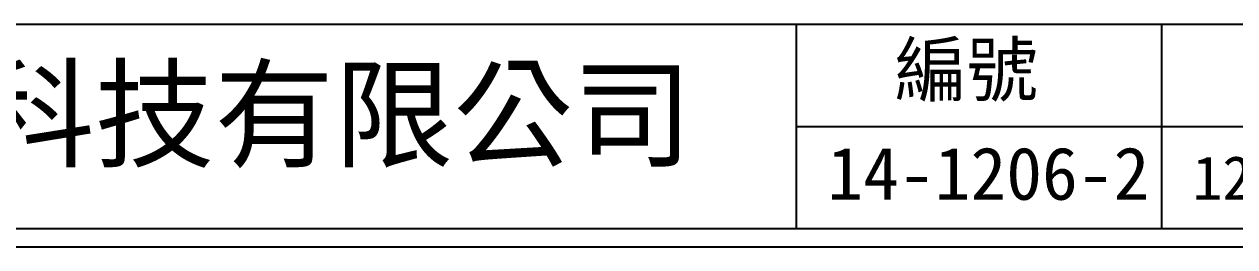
# Model space of a CAD drawing. Extents: x 926 to 1213, y -211 to -7.
# Drawn here: x 1008.6 to 1091.5, y -211.2 to -196 of the extents above; entities that cross this region are included whole.
import ezdxf

# ---------------------------------------------------------------- set-up
doc = ezdxf.new("R2010")
doc.units = 0
doc.layers.add('圖框層', color=7, linetype='CONTINUOUS')
doc.styles.add('STSL', font='KAIU.TTF')

msp = doc.modelspace()

# ---------------------------------------------------------------- linework, layer by layer
at = {"layer": '圖框層', "color": 7}
for p, q in [((926.992, -195.969), (1211.493, -195.969)), ((1061.493, -209.969), (1061.493, -195.969)), ((1086.493, -209.969), (1086.493, -195.969)), ((1061.493, -202.969), (1211.493, -202.969)), ((926.992, -209.969), (1211.493, -209.969)), ((925.742, -211.218), (1212.742, -211.218))]:
    msp.add_line(p, q, dxfattribs=at)

# ---------------------------------------------------------------- texts
at = {"layer": '圖框層', "color": 4, "style": 'STSL'}
for s, height, p in [('編號', 3.6, (1068.208, -200.882)), ('泓陞自動化科技有限公司', 6, (964.346, -205.142)), ('14-1206-2', 3.6, (1063.606, -207.994)), ('1206-2E-08', 3, (1088.606, -207.994))]:
    msp.add_text(s, height=height, dxfattribs=at).set_placement(p)

doc.saveas('drawing.dxf')
